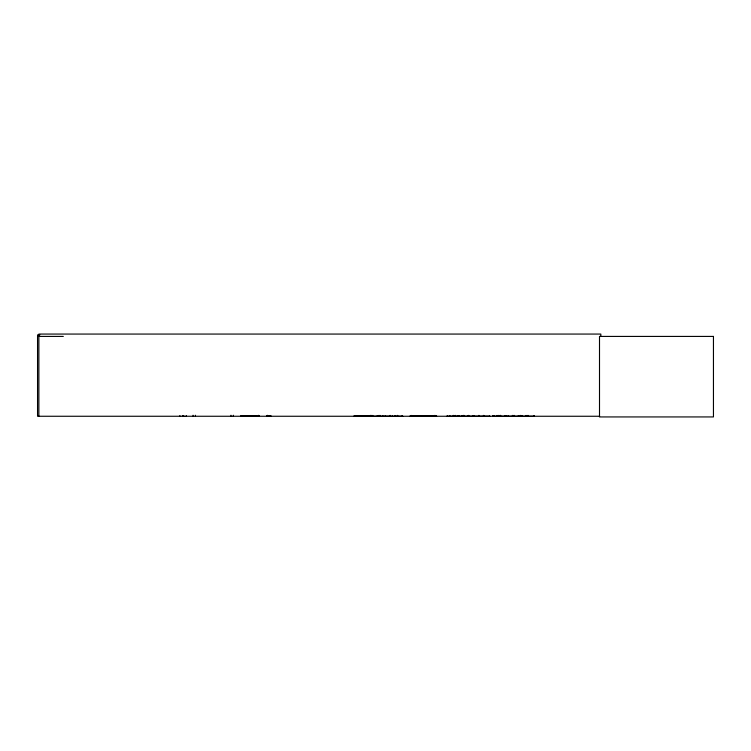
<?xml version="1.0" encoding="UTF-8"?>
<svg xmlns="http://www.w3.org/2000/svg" width="751" height="751" viewBox="0 0 751 751"><rect width="100%" height="100%" fill="white"/><g stroke="black" fill="none" stroke-linecap="round" stroke-linejoin="round"><path stroke-width="1.13" d="M365.193 416.232L365.202 415.594M494.393 416.232L494.402 415.594M506.474 416.092L506.559 415.594L506.559 416.232M534.017 416.232L534.017 415.594M518.321 416.157L518.34 415.594M459.03 416.157L459.049 415.594M379.593 416.157L379.649 415.594M483.437 416.157L483.447 415.425M384.859 416.176L392.651 416.176M371.426 416.176L371.445 415.425M370.787 416.232L370.675 415.425M410.281 416.214L433.58 416.157L433.609 415.65M385.216 416.176L385.282 415.65M258.701 416.176L258.597 415.425M259.123 416.176L241.024 416.214M371.21 416.176L371.379 415.65M39.897 334.908L37.55 334.908L37.55 416.261L599.655 416.261M37.55 336.42L63.309 336.42M241.033 415.735L256.269 415.735M354.247 415.735L369.285 415.735M410.299 415.735L432.998 415.735M241.005 415.932L256.307 415.932M354.219 415.932L369.314 415.932M410.271 415.932L433.027 415.932M266.708 415.65L271.299 416.232M354.237 416.214L377.284 416.232L377.284 415.594M383.479 416.232L377.809 416.176M402.827 416.232L394.998 416.176M499.105 416.261L498.955 415.425M498.533 416.261L498.551 415.425L498.542 416.157M436.66 416.176L436.209 415.65L436.049 416.261M267.206 416.176L267.309 415.425M402.433 416.176L402.367 415.65M474.435 416.157L474.369 415.594M489.84 416.176L447.098 416.232L447.239 415.594M489.586 416.157L489.53 415.594M479.119 416.157L479.11 415.425M461.621 416.157L461.602 415.594M449.811 416.157L449.793 415.594M527.549 416.092L527.549 415.65M520.368 416.176L520.34 415.594M412.055 416.092L412.055 415.65M522.02 416.176L521.945 415.594M492.787 416.176L492.787 415.594M600.828 336.42L600.828 334.064L38.874 334.064L38.874 416.261M534.102 415.594L534.102 416.261L492.712 416.232L492.712 415.594M528.197 415.425L528.263 416.261M527.39 415.594L527.474 416.261M526.564 415.594L526.564 416.261M526.094 415.425L526.085 416.261M520.734 415.425L520.734 416.261M520.312 415.425L520.312 416.261M514.482 415.594L514.482 416.261M514.369 415.425L514.369 416.261M513.956 415.425L513.956 416.261M512.82 415.425L512.82 416.261M512.398 415.425L512.398 416.261M500.654 415.425L500.72 416.261M500.297 415.425L500.297 416.261M500.241 415.425L500.241 416.261M498.354 415.594L498.354 416.261M497.059 415.425L497.049 416.261M483.813 415.425L483.813 416.261M478.753 415.425L478.753 416.261M473.027 415.594L473.027 416.261M468.765 415.425L468.765 416.261M468.417 415.425L468.417 416.261M467.723 415.594L467.723 416.261M464.109 415.425L464.109 416.261M463.602 415.425L463.602 416.261M463.245 415.425L463.245 416.261M462.804 415.594L462.804 416.261M462.729 415.594L462.729 416.261M457.641 415.594L457.641 416.261M455.613 415.425L455.613 416.261M455.209 415.425L455.209 416.261M453.632 415.425L453.632 416.261M453.228 415.425L453.228 416.261M435.073 415.425L435.073 416.261M434.745 415.425L434.745 416.261M433.768 415.594L433.693 416.261M411.98 415.594L412.017 416.261M411.323 415.425L411.332 416.261M402.301 415.594L402.301 416.261M397.654 415.425L397.654 416.261M397.401 415.425L397.401 416.261M394.866 415.594L394.866 416.261M392.782 415.594L392.782 416.261M390.248 415.425L390.248 416.261M389.994 415.425L389.994 416.261M385.347 415.594L385.347 416.261M382.879 415.594L382.879 416.261M380.335 415.425L380.335 416.261M379.687 415.594L379.687 416.261M379.142 415.425L379.142 416.261M378.964 415.425L378.964 416.261M377.659 415.594L377.659 416.261M372.768 415.425L372.759 416.261M371.98 415.594L371.98 416.261M371.022 415.425L371.041 416.261M370.496 415.425L370.496 416.261M366.76 415.594L366.76 416.261M270.66 415.594L270.66 416.261M270.182 415.594L270.182 416.261M267.581 415.425L267.506 416.261M267.45 415.425L267.45 416.261M266.633 415.594L266.633 416.261M259.273 415.594L259.273 416.261M258.419 415.425L258.457 416.261M258.325 415.425L258.4 416.261M255.725 415.594L255.725 416.261M255.246 415.594L255.246 416.261M233.326 415.256L233.326 416.261M230.979 415.256L230.979 416.261M195.42 415.256L195.42 416.261M193.063 415.256L193.063 416.261M186.257 415.594L186.257 416.261M183.751 415.594L183.751 416.261M183.113 415.594L183.066 416.261M182.427 415.594L182.427 416.261M179.874 415.594L179.874 416.261M713.45 336.42L599.505 336.42L599.505 416.936L713.45 416.936L713.45 336.42M464.381 416.176L464.334 415.65L464.287 416.261M508.455 416.176L508.436 415.65L508.427 416.261M527.84 416.261L527.84 415.425L527.784 416.261M504.869 416.261L504.869 415.594L504.785 416.261"/></g></svg>
